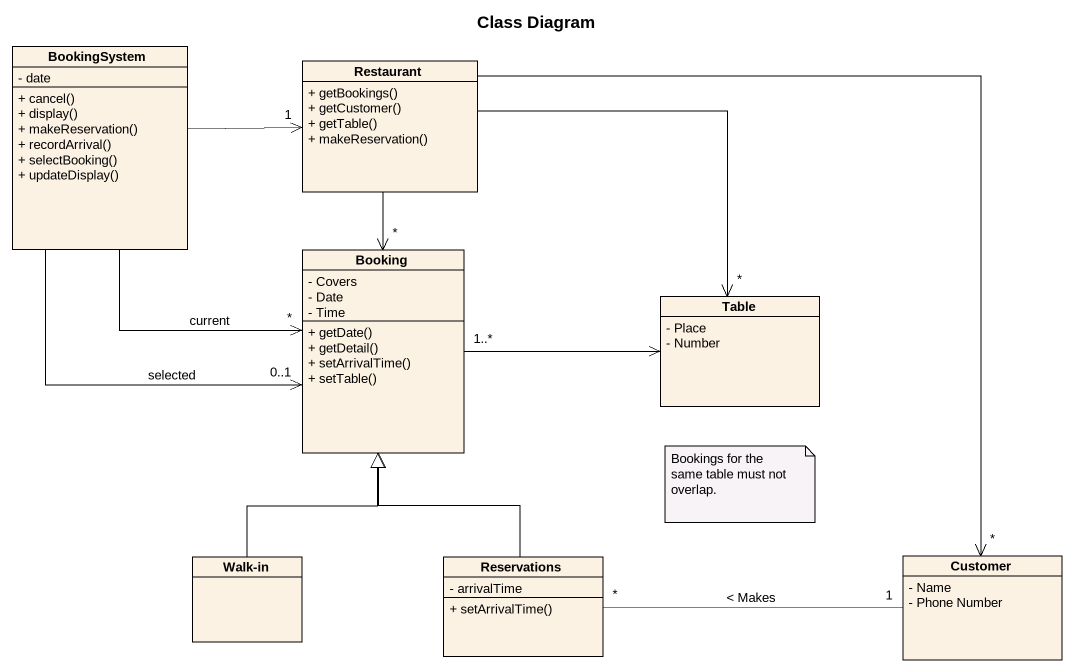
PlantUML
@startuml
title Class Diagram
hide circle
hide empty members
skinparam classAttributeIconSize 0
class BookingSystem {
  - date
  + cancel()
  + display()
  + makeReservation()
  + recordArrival()
  + selectBooking()
  + updateDisplay()
}
class Restaurant {
  + getBookings()
  + getCustomer()
  + getTable()
  + makeReservation()
}
class Booking {
  - Covers
  - Date
  - Time
  + getDate()
  + getDetail()
  + setArrivalTime()
  + setTable()
}
class Table {
  - Place
  - Number
}
class "Walk-in" as Walk_in
class Reservations {
  - arrivalTime
  + setArrivalTime()
}
class Customer {
  - Name
  - Phone Number
}
BookingSystem -right-> "1" Restaurant
BookingSystem --> "*" Booking : current
BookingSystem --> "0..1" Booking : selected
Restaurant --> "*" Booking
Restaurant --> "*" Table
Restaurant --> "*" Customer
Booking "1..*" -right-> Table
Walk_in -up-|> Booking
Reservations -up-|> Booking
Reservations "*" -right- "1" Customer : < Makes
note as N1
  Bookings for the same table must not overlap.
end note
@enduml
